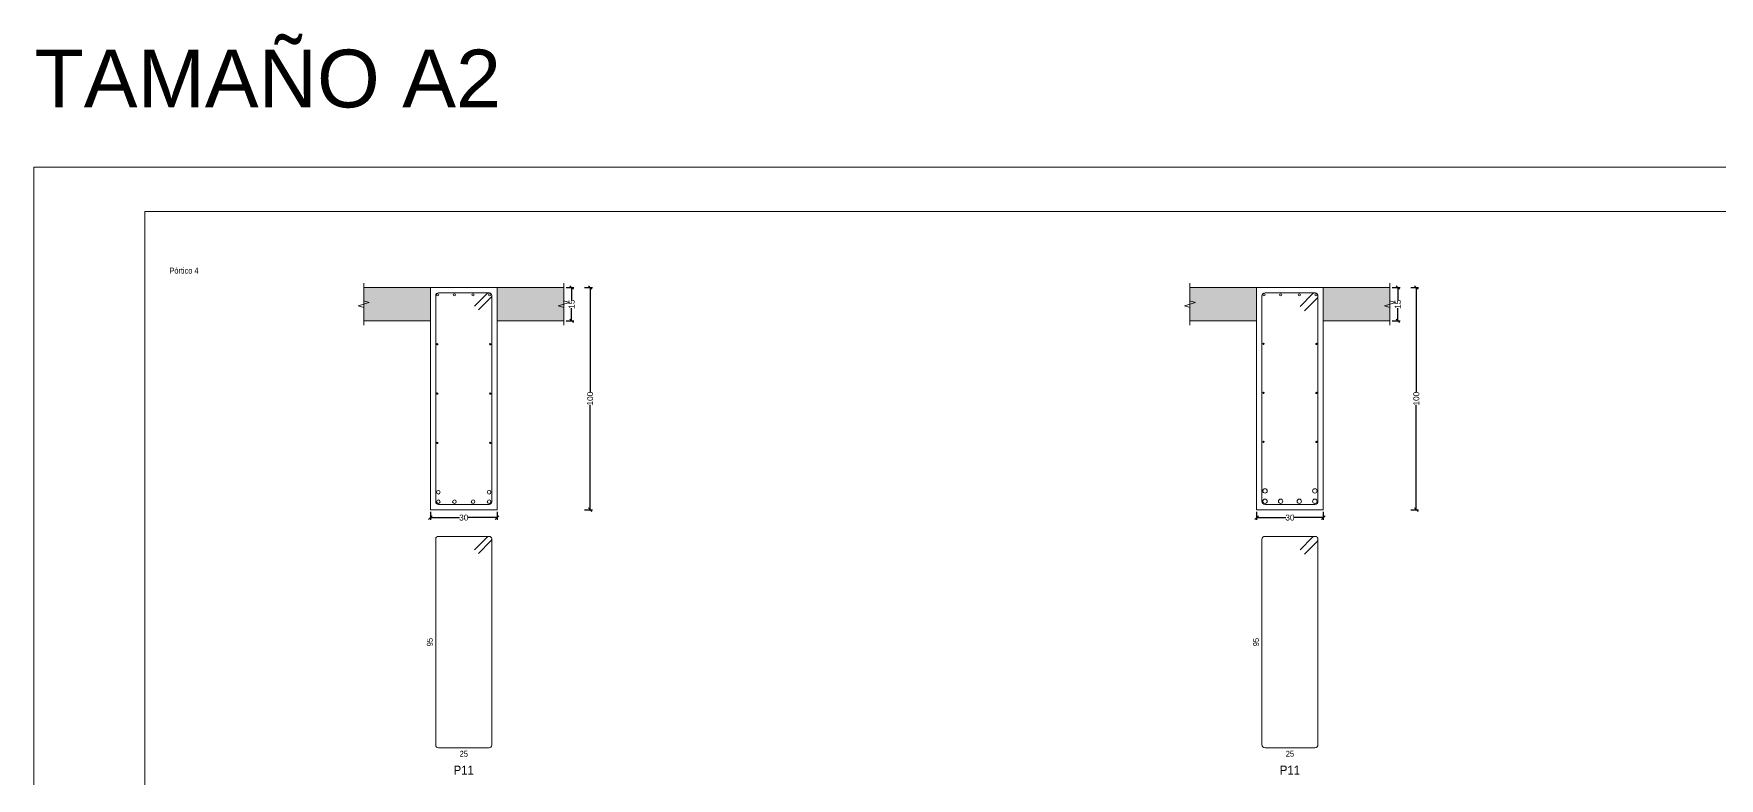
# Model space of a CAD drawing. Header units: millimetres. Extents: x 3 to 479, y -191 to 120.
# Drawn here: x 329.46 to 367.37, y 103.54 to 120.3 of the extents above; entities that cross this region are included whole.
import ezdxf
from ezdxf.enums import TextEntityAlignment as Align

# ---------------------------------------------------------------- set-up
doc = ezdxf.new("R2010")
doc.units = ezdxf.units.MM
for name, color, linetype, lineweight in [('ALZ_REF_REFERENCIA_PORTICO', 3, 'Continuous', 9), ('ARM_LONGITUDINAL_Ø10', 103, 'Continuous', 9), ('ARM_LONGITUDINAL_Ø16', 212, 'Continuous', 9), ('ARM_LONGITUDINAL_Ø20', 30, 'Continuous', 9), ('ARM_LONGITUDINAL_Ø6', 151, 'Continuous', 9), ('ARM_TRANSVERSAL_Ø8', 32, 'Continuous', 9), ('CIM_REFEREN', 2, 'Continuous', 0), ('RECUAD_LIMITES', 2, 'Continuous', 0), ('RECUAD_MARCO', 1, 'Continuous', 20), ('SEC_CONT_FORJADOS_SECCION', 8, 'Continuous', 9), ('SEC_CONT_VIG_HORMIGON_SECCION', 2, 'Continuous', 9), ('SEC_COTAS_SEC_DIM_VIGA', 122, 'Continuous', 0), ('SEC_COTAS_TEXTOS_DESPIECE_ESTRIBADO', 122, 'Continuous', 0), ('SEC_REF_TXT_POSICIONES_ARM_ESTRIBOS', 1, 'Continuous', 9)]:
    doc.layers.add(name, color=color, linetype=linetype, lineweight=lineweight)
doc.styles.add('CYPETXT_0.2_romans', font='arial.ttf', dxfattribs={"height": 0.133333})
doc.styles.add('CYPETXT_romans', font='arial.ttf', dxfattribs={"height": 0.2})
doc.dimstyles.new('cype_oblique', dxfattribs={"dimtxt": 0.18, "dimasz": 0.18, "dimexe": 0.05, "dimexo": 0.05, "dimgap": 0, "dimtad": 0, "dimdec": 4, "dimzin": 0, "dimdsep": 46, "dimtxsty": 'CYPETXT_0.2_romans', "dimblk": 'OBLIQUE', "dimtsz": 0.04, "dimcen": 0.09, "dimadec": 0, "dimazin": 0, "dimtfac": 1, "dimtdec": 4, "dimtofl": 0, "dimtmove": 2, "dimatfit": 3, "dimfxl": 1, "dimtolj": 1, "dimtzin": 0, "dimarcsym": 0})

# ---------------------------------------------------------------- blocks, each defined once
blk = doc.blocks.new('*D1072')
at = {"layer": 'Defpoints', "color": 0, "transparency": 16777216}
for p in [(338.383, 109.588), (339.883, 109.588), (339.883, 109.411)]:
    blk.add_point(p, dxfattribs=at)
at = {"layer": 'SEC_COTAS_SEC_DIM_VIGA', "color": 0, "lineweight": -2, "transparency": 16777216}
for p, q in [((338.343, 109.371), (338.423, 109.451)), ((338.383, 109.538), (338.383, 109.361)), ((338.383, 109.411), (339.038, 109.411)), ((339.883, 109.411), (339.228, 109.411)), ((339.843, 109.371), (339.923, 109.451)), ((339.883, 109.538), (339.883, 109.361))]:
    blk.add_line(p, q, dxfattribs=at)
at = {"layer": 'SEC_COTAS_SEC_DIM_VIGA', "color": 0, "transparency": 16777216, "insert": (339.133, 109.411), "char_height": 0.1333, "attachment_point": 5, "style": 'CYPETXT_0.2_romans'}
blk.add_mtext('\\A1;30', dxfattribs=at)
blk = doc.blocks.new('_OBLIQUE')
at = {"color": 0, "linetype": 'ByBlock', "lineweight": -2}
blk.add_line((-0.5, -0.5), (0.5, 0.5), dxfattribs=at)
blk = doc.blocks.new('*D1073')
at = {"layer": 'Defpoints', "color": 0, "transparency": 16777216}
for p in [(341.383, 114.588), (341.56, 114.588), (341.383, 113.838)]:
    blk.add_point(p, dxfattribs=at)
at = {"layer": 'SEC_COTAS_SEC_DIM_VIGA', "color": 0, "lineweight": -2, "transparency": 16777216}
for p, q in [((341.433, 114.588), (341.61, 114.588)), ((341.6, 114.548), (341.52, 114.628)), ((341.56, 114.588), (341.56, 114.303)), ((341.56, 113.838), (341.56, 114.123)), ((341.433, 113.838), (341.61, 113.838)), ((341.6, 113.798), (341.52, 113.878))]:
    blk.add_line(p, q, dxfattribs=at)
at = {"layer": 'SEC_COTAS_SEC_DIM_VIGA', "color": 0, "transparency": 16777216, "insert": (341.56, 114.213), "char_height": 0.1333, "attachment_point": 5, "rotation": 90, "style": 'CYPETXT_0.2_romans'}
blk.add_mtext('\\A1;15', dxfattribs=at)
blk = doc.blocks.new('*D1074')
at = {"layer": 'Defpoints', "color": 0, "transparency": 16777216}
for p in [(341.799, 114.588), (341.976, 114.588), (341.799, 109.588)]:
    blk.add_point(p, dxfattribs=at)
at = {"layer": 'SEC_COTAS_SEC_DIM_VIGA', "color": 0, "lineweight": -2, "transparency": 16777216}
for p, q in [((341.849, 114.588), (342.026, 114.588)), ((342.016, 114.548), (341.936, 114.628)), ((341.976, 114.588), (341.976, 112.229)), ((341.976, 109.588), (341.976, 111.947)), ((341.849, 109.588), (342.026, 109.588)), ((342.016, 109.548), (341.936, 109.628))]:
    blk.add_line(p, q, dxfattribs=at)
at = {"layer": 'SEC_COTAS_SEC_DIM_VIGA', "color": 0, "transparency": 16777216, "insert": (341.976, 112.088), "char_height": 0.1333, "attachment_point": 5, "rotation": 90, "style": 'CYPETXT_0.2_romans'}
blk.add_mtext('\\A1;100', dxfattribs=at)
blk = doc.blocks.new('*D1075')
at = {"layer": 'Defpoints', "color": 0, "transparency": 16777216}
for p in [(356.965, 109.588), (358.465, 109.588), (358.465, 109.411)]:
    blk.add_point(p, dxfattribs=at)
at = {"layer": 'SEC_COTAS_SEC_DIM_VIGA', "color": 0, "lineweight": -2, "transparency": 16777216}
for p, q in [((356.925, 109.371), (357.005, 109.451)), ((356.965, 109.538), (356.965, 109.361)), ((356.965, 109.411), (357.62, 109.411)), ((358.465, 109.411), (357.81, 109.411)), ((358.425, 109.371), (358.505, 109.451)), ((358.465, 109.538), (358.465, 109.361))]:
    blk.add_line(p, q, dxfattribs=at)
at = {"layer": 'SEC_COTAS_SEC_DIM_VIGA', "color": 0, "transparency": 16777216, "insert": (357.715, 109.411), "char_height": 0.1333, "attachment_point": 5, "style": 'CYPETXT_0.2_romans'}
blk.add_mtext('\\A1;30', dxfattribs=at)
blk = doc.blocks.new('*D1076')
at = {"layer": 'Defpoints', "color": 0, "transparency": 16777216}
for p in [(359.965, 114.588), (360.142, 114.588), (359.965, 113.838)]:
    blk.add_point(p, dxfattribs=at)
at = {"layer": 'SEC_COTAS_SEC_DIM_VIGA', "color": 0, "lineweight": -2, "transparency": 16777216}
for p, q in [((360.015, 114.588), (360.192, 114.588)), ((360.182, 114.548), (360.102, 114.628)), ((360.142, 114.588), (360.142, 114.303)), ((360.142, 113.838), (360.142, 114.123)), ((360.015, 113.838), (360.192, 113.838)), ((360.182, 113.798), (360.102, 113.878))]:
    blk.add_line(p, q, dxfattribs=at)
at = {"layer": 'SEC_COTAS_SEC_DIM_VIGA', "color": 0, "transparency": 16777216, "insert": (360.142, 114.213), "char_height": 0.1333, "attachment_point": 5, "rotation": 90, "style": 'CYPETXT_0.2_romans'}
blk.add_mtext('\\A1;15', dxfattribs=at)
blk = doc.blocks.new('*D1077')
at = {"layer": 'Defpoints', "color": 0, "transparency": 16777216}
for p in [(360.381, 114.588), (360.558, 114.588), (360.381, 109.588)]:
    blk.add_point(p, dxfattribs=at)
at = {"layer": 'SEC_COTAS_SEC_DIM_VIGA', "color": 0, "lineweight": -2, "transparency": 16777216}
for p, q in [((360.431, 114.588), (360.608, 114.588)), ((360.598, 114.548), (360.518, 114.628)), ((360.558, 114.588), (360.558, 112.229)), ((360.558, 109.588), (360.558, 111.947)), ((360.431, 109.588), (360.608, 109.588)), ((360.598, 109.548), (360.518, 109.628))]:
    blk.add_line(p, q, dxfattribs=at)
at = {"layer": 'SEC_COTAS_SEC_DIM_VIGA', "color": 0, "transparency": 16777216, "insert": (360.558, 112.088), "char_height": 0.1333, "attachment_point": 5, "rotation": 90, "style": 'CYPETXT_0.2_romans'}
blk.add_mtext('\\A1;100', dxfattribs=at)

msp = doc.modelspace()

# ---------------------------------------------------------------- hatches: boundary and pattern name
at = {"layer": 'SEC_CONT_FORJADOS_SECCION', "true_color": 0xdad7d3}
for points in [[(336.88311, 114.58821), (338.38311, 114.58821), (338.38311, 113.83821), (336.88311, 113.83821)], [(341.38311, 114.58821), (339.88311, 114.58821), (339.88311, 113.83821), (341.38311, 113.83821)], [(355.46505, 114.58821), (356.96505, 114.58821), (356.96505, 113.83821), (355.46505, 113.83821)], [(359.96505, 114.58821), (358.46505, 114.58821), (358.46505, 113.83821), (359.96505, 113.83821)]]:
    msp.add_hatch(color=254, dxfattribs=at).paths.add_polyline_path(points)

# ---------------------------------------------------------------- linework, layer by layer
at = {"layer": 'ARM_LONGITUDINAL_Ø10'}
for centre in [(338.54811, 114.42321), (338.92311, 114.42321), (339.34311, 114.42321), (339.71811, 114.42321), (357.13005, 114.42321), (357.50505, 114.42321), (357.92505, 114.42321), (358.30005, 114.42321)]:
    msp.add_circle(centre, 0.025, dxfattribs=at)
at = {"layer": 'ARM_LONGITUDINAL_Ø16'}
for centre in [(338.56311, 109.98154), (339.70311, 109.98154), (338.56311, 109.76821), (338.92311, 109.76821), (339.34311, 109.76821), (339.70311, 109.76821)]:
    msp.add_circle(centre, 0.04, dxfattribs=at)
at = {"layer": 'ARM_LONGITUDINAL_Ø20'}
for centre in [(357.15505, 110.01154), (358.27505, 110.01154), (357.15505, 109.77821), (357.50505, 109.77821), (357.92505, 109.77821), (358.27505, 109.77821)]:
    msp.add_circle(centre, 0.05, dxfattribs=at)
at = {"layer": 'ARM_LONGITUDINAL_Ø6'}
for centre in [(338.53811, 113.31279), (339.72811, 113.31279), (357.12005, 113.32029), (358.31005, 113.32029), (338.53811, 112.20238), (339.72811, 112.20238), (357.12005, 112.21738), (358.31005, 112.21738), (338.53811, 111.09196), (339.72811, 111.09196), (357.12005, 111.11446), (358.31005, 111.11446)]:
    msp.add_circle(centre, 0.015, dxfattribs=at)
at = {"layer": 'ARM_TRANSVERSAL_Ø8'}
for points in [[(339.46269, 114.08294), (339.74554, 114.36578), (339.75165, 114.37294), (339.75657, 114.38097), (339.76017, 114.38967), (339.76237, 114.39882), (339.76311, 114.40821), (339.76196, 114.41991), (339.75854, 114.43117), (339.753, 114.44154), (339.74554, 114.45064), (339.73644, 114.4581), (339.72607, 114.46364), (339.71481, 114.46706), (339.70311, 114.46821), (338.56311, 114.46821), (338.54015, 114.46364), (338.52068, 114.45064), (338.50768, 114.43117), (338.50311, 114.40821), (338.50311, 109.76821), (338.50768, 109.74525), (338.52068, 109.72578), (338.54015, 109.71278), (338.56311, 109.70821), (339.70311, 109.70821), (339.72607, 109.71278), (339.74554, 109.72578), (339.75854, 109.74525), (339.76311, 109.76821), (339.76311, 114.40821), (339.76196, 114.41991), (339.75854, 114.43117), (339.753, 114.44154), (339.74554, 114.45064), (339.73644, 114.4581), (339.72607, 114.46364), (339.71481, 114.46706), (339.70311, 114.46821), (339.6914, 114.46706), (339.68015, 114.46364), (339.66977, 114.4581), (339.66068, 114.45064), (339.37784, 114.16779)], [(358.04171, 114.06587), (358.32455, 114.34871), (358.33168, 114.35706), (358.33742, 114.36643), (358.34163, 114.37658), (358.34419, 114.38726), (358.34505, 114.39821), (358.34371, 114.41187), (358.33972, 114.425), (358.33326, 114.4371), (358.32455, 114.44771), (358.31394, 114.45641), (358.30184, 114.46288), (358.28871, 114.46686), (358.27505, 114.46821), (357.15505, 114.46821), (357.12827, 114.46288), (357.10556, 114.44771), (357.09038, 114.425), (357.08505, 114.39821), (357.08505, 109.77821), (357.09038, 109.75142), (357.10556, 109.72871), (357.12827, 109.71354), (357.15505, 109.70821), (358.27505, 109.70821), (358.30184, 109.71354), (358.32455, 109.72871), (358.33972, 109.75142), (358.34505, 109.77821), (358.34505, 114.39821), (358.34371, 114.41187), (358.33972, 114.425), (358.33326, 114.4371), (358.32455, 114.44771), (358.31394, 114.45641), (358.30184, 114.46288), (358.28871, 114.46686), (358.27505, 114.46821), (358.2614, 114.46686), (358.24827, 114.46288), (358.23616, 114.45641), (358.22556, 114.44771), (357.94271, 114.16486)], [(339.46269, 108.60361), (339.74554, 108.88645), (339.75165, 108.89361), (339.75657, 108.90164), (339.76017, 108.91033), (339.76237, 108.91949), (339.76311, 108.92888), (339.76196, 108.94058), (339.75854, 108.95184), (339.753, 108.96221), (339.74554, 108.9713), (339.73644, 108.97876), (339.72607, 108.98431), (339.71481, 108.98772), (339.70311, 108.98888), (338.56311, 108.98888), (338.54015, 108.98431), (338.52068, 108.9713), (338.50768, 108.95184), (338.50311, 108.92888), (338.50311, 104.28888), (338.50768, 104.26591), (338.52068, 104.24645), (338.54015, 104.23344), (338.56311, 104.22888), (339.70311, 104.22888), (339.72607, 104.23344), (339.74554, 104.24645), (339.75854, 104.26591), (339.76311, 104.28888), (339.76311, 108.92888), (339.76196, 108.94058), (339.75854, 108.95184), (339.753, 108.96221), (339.74554, 108.9713), (339.73644, 108.97876), (339.72607, 108.98431), (339.71481, 108.98772), (339.70311, 108.98888), (339.6914, 108.98772), (339.68015, 108.98431), (339.66977, 108.97876), (339.66068, 108.9713), (339.37784, 108.68846)], [(358.04171, 108.58654), (358.32455, 108.86938), (358.33168, 108.87773), (358.33742, 108.8871), (358.34163, 108.89724), (358.34419, 108.90793), (358.34505, 108.91888), (358.34371, 108.93253), (358.33972, 108.94566), (358.33326, 108.95777), (358.32455, 108.96837), (358.31394, 108.97708), (358.30184, 108.98355), (358.28871, 108.98753), (358.27505, 108.98888), (357.15505, 108.98888), (357.12827, 108.98355), (357.10556, 108.96837), (357.09038, 108.94566), (357.08505, 108.91888), (357.08505, 104.29888), (357.09038, 104.27209), (357.10556, 104.24938), (357.12827, 104.2342), (357.15505, 104.22888), (358.27505, 104.22888), (358.30184, 104.2342), (358.32455, 104.24938), (358.33972, 104.27209), (358.34505, 104.29888), (358.34505, 108.91888), (358.34371, 108.93253), (358.33972, 108.94566), (358.33326, 108.95777), (358.32455, 108.96837), (358.31394, 108.97708), (358.30184, 108.98355), (358.28871, 108.98753), (358.27505, 108.98888), (358.2614, 108.98753), (358.24827, 108.98355), (358.23616, 108.97708), (358.22556, 108.96837), (357.94271, 108.68553)]]:
    msp.add_lwpolyline(points, dxfattribs=at)
at = {"layer": 'RECUAD_LIMITES'}
msp.add_lwpolyline([(329.46093, 75.29684), (388.86093, 75.29684), (388.86093, 117.29684), (329.46093, 117.29684), (329.46093, 75.29684)], close=True, dxfattribs=at)
at = {"layer": 'RECUAD_MARCO'}
msp.add_lwpolyline([(331.96093, 76.29684), (387.86093, 76.29684), (387.86093, 116.29684), (331.96093, 116.29684), (331.96093, 76.29684)], close=True, dxfattribs=at)
at = {"layer": 'SEC_CONT_FORJADOS_SECCION'}
for points in [[(336.88311, 114.68821), (336.88311, 114.28821), (337.00811, 114.25071), (336.75811, 114.17571), (336.88311, 114.13821), (336.88311, 113.73821)], [(336.88311, 114.58821), (338.38311, 114.58821), (338.38311, 113.83821), (336.88311, 113.83821)], [(341.38311, 114.58821), (339.88311, 114.58821), (339.88311, 113.83821), (341.38311, 113.83821)], [(341.38311, 114.68821), (341.38311, 114.28821), (341.50811, 114.25071), (341.25811, 114.17571), (341.38311, 114.13821), (341.38311, 113.73821)], [(355.46505, 114.68821), (355.46505, 114.28821), (355.59005, 114.25071), (355.34005, 114.17571), (355.46505, 114.13821), (355.46505, 113.73821)], [(355.46505, 114.58821), (356.96505, 114.58821), (356.96505, 113.83821), (355.46505, 113.83821)], [(359.96505, 114.58821), (358.46505, 114.58821), (358.46505, 113.83821), (359.96505, 113.83821)], [(359.96505, 114.68821), (359.96505, 114.28821), (360.09005, 114.25071), (359.84005, 114.17571), (359.96505, 114.13821), (359.96505, 113.73821)]]:
    msp.add_lwpolyline(points, dxfattribs=at)
at = {"layer": 'SEC_CONT_FORJADOS_SECCION', "color": 254, "true_color": 0xdad7d3}
for points in [[(336.88311, 114.58821), (338.38311, 114.58821), (338.38311, 113.83821), (336.88311, 113.83821)], [(341.38311, 114.58821), (339.88311, 114.58821), (339.88311, 113.83821), (341.38311, 113.83821)], [(355.46505, 114.58821), (356.96505, 114.58821), (356.96505, 113.83821), (355.46505, 113.83821)], [(359.96505, 114.58821), (358.46505, 114.58821), (358.46505, 113.83821), (359.96505, 113.83821)]]:
    msp.add_lwpolyline(points, close=True, dxfattribs=at)
at = {"layer": 'SEC_CONT_VIG_HORMIGON_SECCION'}
for points in [[(339.88311, 114.58821), (338.38311, 114.58821), (338.38311, 109.58821), (339.88311, 109.58821), (339.88311, 114.58821)], [(358.46505, 114.58821), (356.96505, 114.58821), (356.96505, 109.58821), (358.46505, 109.58821), (358.46505, 114.58821)]]:
    msp.add_lwpolyline(points, close=True, dxfattribs=at)

# ---------------------------------------------------------------- texts
at = {"layer": 'ALZ_REF_REFERENCIA_PORTICO', "style": 'CYPETXT_romans', "width": 0.813476}
msp.add_text('Pórtico 4', height=0.133333, dxfattribs=at).set_placement((332.51491, 114.96821), align=Align.MIDDLE_LEFT)
at = {"layer": 'CIM_REFEREN', "insert": (329.47667, 119.94157), "char_height": 1.3, "attachment_point": 1, "style": 'CYPETXT_romans'}
msp.add_mtext_dynamic_manual_height_columns('TAMAÑO A2', width=20.4097016, gutter_width=12.5, heights=[0], dxfattribs=at)
at = {"layer": 'SEC_COTAS_TEXTOS_DESPIECE_ESTRIBADO', "style": 'CYPETXT_romans', "width": 0.872274}
for p in [(338.43644, 106.60888), (357.01839, 106.60888)]:
    msp.add_text('95', height=0.133333, rotation=90, dxfattribs=at).set_placement(p, align=Align.CENTER)
for p in [(339.13311, 104.16221), (357.71505, 104.16221)]:
    msp.add_text('25', height=0.133333, dxfattribs=at).set_placement(p, align=Align.TOP_CENTER)
at = {"layer": 'SEC_REF_TXT_POSICIONES_ARM_ESTRIBOS', "style": 'CYPETXT_romans', "width": 0.91451}
for p in [(339.13311, 103.72888), (357.71505, 103.72888)]:
    msp.add_text('P11', height=0.2, dxfattribs=at).set_placement(p, align=Align.MIDDLE_CENTER)

# ---------------------------------------------------------------- dimensions: what is measured, and where the dimension line sits
at = {"layer": 'SEC_COTAS_SEC_DIM_VIGA'}
for p1, p2, text, picture, middle in [((341.38311, 113.83821), (341.38311, 114.58821), '15', '*D1073', (341.56044, 114.21321)), ((341.79911, 109.58821), (341.79911, 114.58821), '100', '*D1074', (341.97644, 112.08821)), ((359.96505, 113.83821), (359.96505, 114.58821), '15', '*D1076', (360.14239, 114.21321)), ((360.38105, 109.58821), (360.38105, 114.58821), '100', '*D1077', (360.55839, 112.08821)), ((338.38311, 109.58821), (339.88311, 109.58821), '30', '*D1072', (339.13311, 109.41088)), ((356.96505, 109.58821), (358.46505, 109.58821), '30', '*D1075', (357.71505, 109.41088))]:
    dim = msp.add_aligned_dim(p1=p1, p2=p2, distance=-0.17733, text=text, dimstyle='cype_oblique', dxfattribs=at)
    dim.commit()
    dim.dimension.update_dxf_attribs({"geometry": picture, "text_midpoint": middle})

doc.saveas('drawing.dxf')
